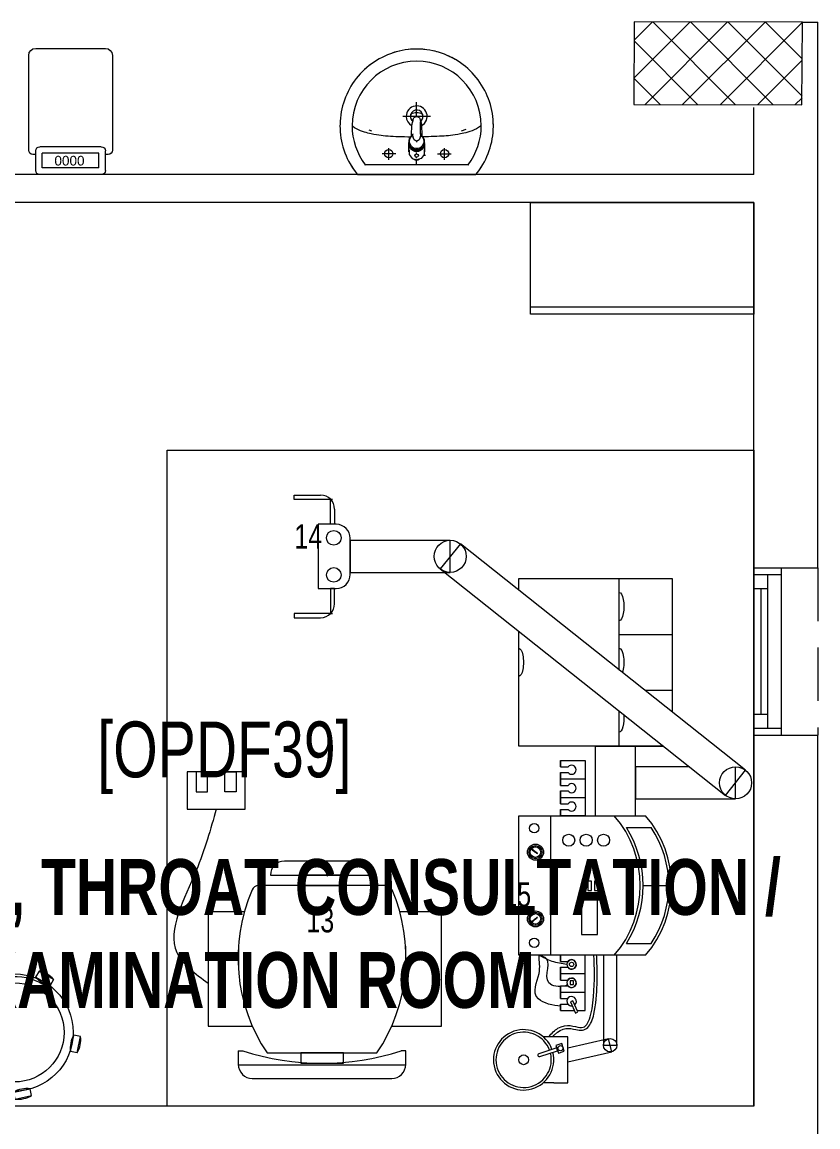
# Model space of a CAD drawing. Header units: millimetres. Extents: x -2143172 to 5255, y -610845 to 279739.
# Drawn here: x -1223015 to -1220161, y -29218 to -25258 of the extents above; entities that cross this region are included whole.
import ezdxf

# ---------------------------------------------------------------- set-up
doc = ezdxf.new("R2010")
doc.units = ezdxf.units.MM
doc.header["$LTSCALE"] = 30
doc.linetypes.add('HIDDEN', pattern=[9.525, 6.35, -3.175])
doc.linetypes.add('HIDDEN2', pattern=[0.1875, 0.125, -0.0625])
doc.layers.get('0').update_dxf_attribs({"lineweight": 5})
for name, color, linetype, lineweight in [('72_EGR_BASE_TEXT', 7, 'Continuous', 5), ('72_EGR_EQP_TAG', 142, 'Continuous', 5), ('Aluminum', 7, 'Continuous', 5), ('C-HYDR-CTCH', 6, 'Continuous', 5), ('Hatch', 252, 'Continuous', 5), ('LOADING', 163, 'Continuous', 5), ('P-SANR-FIXT', 6, 'Continuous', 18), ('P-SANR-FIXT-1', 6, 'Continuous', 13), ('Proj', 7, 'HIDDEN2', 5), ('Structure', 20, 'Continuous', 5), ('Walls', 32, 'Continuous', 5)]:
    doc.layers.add(name, color=color, linetype=linetype, lineweight=lineweight)
doc.styles.get("Standard").update_dxf_attribs({"font": ''})
doc.styles.add('X3G_ENTITY_257CFD', font='swisscl.ttf', dxfattribs={"height": 200})
doc.styles.add('X3G_ENTITY_9EC9', font='swisscl.ttf', dxfattribs={"height": 0.2})
doc.styles.add('X3G_ENTITY_9F38', font='swisscl.ttf', dxfattribs={"height": 0.2})
doc.styles.get('Standard').set_extended_font_data('@Arial Unicode MS')

# ---------------------------------------------------------------- blocks, each defined once
blk = doc.blocks.new('A$C47696aed')
at = {"layer": 'Hatch'}
h = blk.add_hatch(dxfattribs=at)
h.set_pattern_fill('ANSI37', color=256, scale=30)
h.paths.add_polyline_path([(50952.7, 21917.9), (50348.7, 21909.7), (50352.6, 21621.3), (50956.6, 21629.5)])
h.paths.add_polyline_path([(43791.9, 21910.1), (43208.4, 21904.7), (43188.5, 21613.3), (43772, 21618.7)])
h.paths.add_polyline_path([(29414.9, 21902.8), (28815.8, 21898.7), (28810.1, 21605.6), (29409.2, 21609.7)])
h.paths.add_polyline_path([(36600.2, 21904.9), (35999, 21897.4), (35990.7, 21611.8), (36591.9, 21619.3)])
h.paths.add_polyline_path([(22195.7, 21912), (21589.3, 21890.2), (21603.8, 21597.6), (22210.2, 21619.5)])
h.paths.add_polyline_path([(15459.1, 21901.7), (14237.2, 21925.6), (14230.7, 21629.5), (15452.7, 21605.5)])
h.paths.add_polyline_path([(15473.2, 14701.6), (14258.2, 14685.8), (14244.7, 14393.4), (15459.7, 14409.1)])
h.paths.add_polyline_path([(15447.1, 7508.4), (14244, 7492.4), (14238.3, 7199.4), (15441.4, 7215.3)])
h.paths.add_polyline_path([(15465.6, 309.7), (14269, 298.3), (14271.8, 3.8), (15468.5, 15.2)])
h.paths.add_polyline_path([(7830.6, 311.8), (7227.1, 308.1), (7237.7, 22.6), (7841.3, 26.3)])
h.paths.add_polyline_path([(7815.2, 7509.8), (7218.4, 7511.4), (7218.2, 7210.2), (7815.1, 7208.6)])
h.paths.add_polyline_path([(7825.1, 14699.4), (7205.8, 14700.6), (7195.2, 14397.6), (7814.5, 14396.4)])
h.paths.add_polyline_path([(7801.7, 21878.7), (7201.1, 21893.2), (7197.5, 21603.6), (7798.1, 21589.1)])
h.paths.add_polyline_path([(602.6, 21876.9), (0, 21899.6), (1.9, 21611.2), (604.5, 21588.5)])
h.paths.add_polyline_path([(610.4, 7498.6), (8.3, 7491.6), (11.7, 7200), (613.7, 7206.9)])
h.paths.add_polyline_path([(627.9, 303.9), (29.5, 302.9), (34.3, 2.3), (632.7, 3.3)])
h.paths.add_polyline_path([(22214.6, 317.2), (21608.9, 304.3), (21614.6, 3.1), (22220.3, 16)])
h.paths.add_polyline_path([(22208.1, 7509.7), (21613.7, 7492.1), (21615.8, 7195.5), (22210.2, 7213.1)])
h.paths.add_polyline_path([(22199.3, 14717.7), (21600.4, 14710), (21604.4, 14409.9), (22203.4, 14417.6)])
h.paths.add_polyline_path([(29399.7, 14702.4), (28797.7, 14707.1), (28802, 14415), (29403.9, 14410.3)])
h.paths.add_polyline_path([(29403.4, 7519.8), (28799.6, 7502.2), (28813, 7202.1), (29413.1, 7223.2)])
h.paths.add_polyline_path([(29419.5, 303.8), (28815.7, 310.4), (28813.3, 24.7), (29417.2, 18.1)])
h.paths.add_polyline_path([(36618, 314.2), (36020.7, 299.7), (36029.7, 0), (36627, 14.6)])
h.paths.add_polyline_path([(36610.7, 7502.6), (36009.5, 7504.5), (36010.6, 7207.3), (36611.9, 7205.4)])
h.paths.add_polyline_path([(36574.3, 14706.4), (35993.4, 14711.1), (36013.1, 14421.3), (36594, 14416.6)])
h.paths.add_polyline_path([(43777.6, 14705.7), (43180, 14719.4), (43182, 14427.5), (43779.6, 14413.8)])
h.paths.add_polyline_path([(43778.6, 7507.1), (43210.2, 7499.5), (43212, 7205.4), (43780.5, 7213)])
h.paths.add_polyline_path([(43815.7, 310), (43210.4, 307.3), (43211.8, 2.8), (43817, 5.4)])
h.paths.add_polyline_path([(50989.9, 309.5), (50401.9, 325.5), (50388.7, 18.3), (50976.7, 2.3)])
h.paths.add_polyline_path([(50974.1, 7508.9), (50370.9, 7510), (50368.9, 7213.4), (50972.2, 7212.3)])
at = {"layer": 'C-HYDR-CTCH', "color": 4, "flags": 128}
blk.add_lwpolyline([(50368.9, 7213.4), (50972.2, 7212.3), (50974.1, 7508.9), (50370.9, 7510), (50368.9, 7213.4)], dxfattribs=at)
blk = doc.blocks.new('FP_138-161_A_00_GFL_-0_080_Einreichung_Grundrisse_100')
at = {"layer": 'P-SANR-FIXT'}
blk.add_line((-0.0044, -0.0019), (-0.0045, -0.0021), dxfattribs=at)
at = {"layer": 'P-SANR-FIXT', "flags": 128}
blk.add_lwpolyline([(-0.0057, -0.0037), (-0.0058, -0.0039), (-0.006, -0.004)], dxfattribs=at)
blk = doc.blocks.new('FP_139-161_A_00_GFL_-0_080_Einreichung_Grundrisse_100')
at = {"layer": 'P-SANR-FIXT'}
blk.add_line((0.0045, -0.0022), (0.0044, -0.002), dxfattribs=at)
at = {"layer": 'P-SANR-FIXT', "flags": 128}
blk.add_lwpolyline([(0.006, -0.004), (0.0059, -0.0039), (0.0057, -0.0038)], dxfattribs=at)
blk = doc.blocks.new('IS_Ceraplus_B8204_BIM_BG _1_ - B8204AA - CERAPLUS single lever basin mixer with pop-up waste-V137-161_A_00_GFL_-0_080_Einreichung_Grundrisse_100')
at = {"layer": 'P-SANR-FIXT-1'}
h = blk.add_hatch(dxfattribs=at)
h.set_pattern_fill('FP_26', color=256, style=0, pattern_type=2)
h.set_pattern_definition([(225, (0.009, 0), (0.010607, -0.010607), []), (315, (0.009, 0), (0.010607, 0.010607), [])])
h.paths.add_polyline_path([(0.0056, -0.002), (0.0058, -0.0024), (0.0058, -0.0021)])
h.paths.add_polyline_path([(0.007, -0.0039), (0.0088, -0.0045), (0.0084, -0.0043)])
at = {"layer": 'LOADING'}
for p, q in [((-0.028, 0), (-0.028, -0.0281)), ((-0.0274, -0.0337), (-0.0271, -0.0392)), ((-0.0262, -0.0282), (-0.0263, -0.0287)), ((0.0263, -0.0287), (0.0262, -0.0282)), ((0.0262, -0.0293), (0.0263, -0.0287)), ((0.0271, -0.0392), (0.0274, -0.0337)), ((0.028, -0.0281), (0.028, 0)), ((-0.0137, -0.0512), (-0.0129, -0.0517)), ((0.0124, -0.052), (0.0133, -0.0515)), ((0.014, -0.0647), (0.0133, -0.1077)), ((0.0185, -0.0618), (0.019, -0.0539)), ((0.019, -0.0539), (0.0188, -0.0561))]:
    blk.add_line(p, q, dxfattribs=at)
at = {"layer": 'LOADING', "flags": 128}
for points in [[(-0.0272, -0.0069), (-0.0266, 0.009), (-0.0165, 0.0236), (0, 0.0291)], [(0.0272, -0.0069), (0.0266, 0.009), (0.0165, 0.0236), (0, 0.0291)], [(-0.0271, -0.0393), (-0.027, -0.0403), (-0.0269, -0.0414), (-0.0267, -0.0424), (-0.0265, -0.0434), (-0.0262, -0.0444), (-0.0259, -0.0454), (-0.0255, -0.0464), (-0.0252, -0.0474), (-0.0247, -0.0484), (-0.0243, -0.0493), (-0.0238, -0.0502), (-0.0232, -0.0511), (-0.0226, -0.052), (-0.022, -0.0529), (-0.0214, -0.0537), (-0.0207, -0.0545), (-0.0199, -0.0553), (-0.0192, -0.0561), (-0.0184, -0.0568), (-0.0176, -0.0575), (-0.0173, -0.0577)], [(-0.0176, -0.0568), (-0.0224, -0.0513), (-0.0254, -0.0448), (-0.0264, -0.0376), (-0.0253, -0.0305), (-0.0222, -0.024), (-0.0172, -0.0186), (-0.0109, -0.0147), (-0.0037, -0.0127), (0.0037, -0.0127), (0.0109, -0.0147), (0.0172, -0.0186), (0.0222, -0.024), (0.0253, -0.0305), (0.0264, -0.0376), (0.0254, -0.0448), (0.0224, -0.0513), (0.0176, -0.0568)], [(0.0173, -0.0577), (0.0181, -0.057), (0.0189, -0.0563), (0.0197, -0.0556), (0.0204, -0.0548), (0.0211, -0.054), (0.0218, -0.0532), (0.0224, -0.0523), (0.023, -0.0514), (0.0236, -0.0505), (0.0241, -0.0496), (0.0246, -0.0487), (0.025, -0.0477), (0.0254, -0.0467), (0.0258, -0.0458), (0.0261, -0.0448), (0.0264, -0.0437), (0.0266, -0.0427), (0.0268, -0.0417), (0.027, -0.0407), (0.0271, -0.0396), (0.0271, -0.0393)], [(-0.019, -0.0539), (-0.0185, -0.0615), (-0.0185, -0.0618)], [(-0.0181, -0.0728), (-0.0177, -0.083), (-0.0172, -0.0938)], [(-0.0162, -0.0579), (-0.0156, -0.058), (-0.0151, -0.0581), (-0.0146, -0.0583), (-0.0142, -0.0586), (-0.0139, -0.0588), (-0.0138, -0.0591)], [(-0.0138, -0.0591), (-0.0139, -0.0612), (-0.014, -0.0633)], [(0.0138, -0.0591), (0.0139, -0.0588), (0.0142, -0.0586), (0.0146, -0.0583), (0.0151, -0.0581), (0.0156, -0.058), (0.0162, -0.0579)], [(0.014, -0.0633), (0.0139, -0.0612), (0.0138, -0.0591)], [(0.0171, -0.0578), (0.0174, -0.0575), (0.0176, -0.0568)], [(0.0172, -0.0938), (0.0177, -0.083), (0.0181, -0.0728)], [(0.0184, -0.0651), (0.0184, -0.0652), (0.0184, -0.0652), (0.0184, -0.0652), (0.0184, -0.0654), (0.0184, -0.0655)], [(-0.0129, -0.1142), (-0.0124, -0.1161), (-0.0118, -0.1179), (-0.0109, -0.1197), (-0.0098, -0.1214), (-0.0084, -0.123), (-0.0067, -0.1244), (-0.0047, -0.1255), (-0.0025, -0.1263), (0, -0.1266)], [(0, -0.1266), (0.0025, -0.1263), (0.0047, -0.1255), (0.0067, -0.1244), (0.0084, -0.123), (0.0098, -0.1214), (0.0109, -0.1197), (0.0118, -0.1179), (0.0124, -0.1161), (0.0129, -0.1142)]]:
    blk.add_lwpolyline(points, dxfattribs=at)
at = {"layer": 'LOADING'}
for centre, radius, start, end in [((0, 0.0135), 0.00603, 0, 180), ((0, 0.0135), 0.00603, 180, 0), ((-0.009, 0), 0.005, 300, 315), ((0.009, 0), 0.005, 225, 240)]:
    blk.add_arc(centre, radius, start, end, dxfattribs=at)
for centre, major_axis, start_param, end_param in [((0, -0.0281), (-0.028, 0), 4.712389, 6.47291), ((0, -0.0321), (0.0275, 0), 3.141823, 3.202701), ((0, -0.0321), (0.0275, 0), 3.239313, 3.439417), ((0, -0.0281), (0.028, 0), 3.371221, 3.483334), ((0, -0.0287), (0.0267, 0), 1.570796, 3.036556), ((0, -0.0287), (0.0263, 0), 2.625648, 2.791756), ((0, -0.0287), (-0.0263, 0), 4.712389, 5.759587), ((0, -0.0281), (0.028, 0), 6.093357, 7.853982), ((0, -0.0287), (0.0267, 0), 0.105099, 1.570796), ((0, -0.0287), (0.0262, 0), 0.523599, 1.570796), ((0, -0.0287), (0.0262, 0), 0.349919, 0.515945), ((0, -0.0287), (0.0267, 0), 6.059374, 6.108652), ((0, -0.0321), (0.0275, 0), 5.985527, 6.185455), ((0, -0.0281), (0.028, 0), 5.94107, 6.05344), ((0, -0.0321), (0.0275, 0), 6.222066, 6.282955), ((0, -0.0312), (0.0248, 0), 4.111947, 4.191073), ((0, -0.0281), (0.028, 0), 4.202431, 4.259552), ((0, -0.0287), (0.0263, 0), 4.169225, 4.2325), ((0, -0.0281), (0.028, 0), 5.172057, 5.222265)]:
    blk.add_ellipse(centre, major_axis=major_axis, ratio=0.961262, start_param=start_param, end_param=end_param, dxfattribs=at)
for points, knots in [([(-0.0215, -0.0162), (-0.0216, -0.0163), (-0.0219, -0.0167), (-0.0227, -0.0177), (-0.0238, -0.0192), (-0.0249, -0.0211), (-0.0258, -0.0231), (-0.0266, -0.0253), (-0.0273, -0.0282), (-0.0275, -0.0305), (-0.0275, -0.0321)], [0.7859035, 0.7859035, 0.7859035, 0.7859035, 0.7916667, 0.8055556, 0.8333333, 0.8611111, 0.8888889, 0.9166667, 0.9444444, 1, 1, 1, 1]), ([(0.021, -0.0157), (0.0208, -0.0154), (0.0203, -0.0149), (0.0192, -0.0139), (0.0177, -0.0127), (0.0161, -0.0117), (0.0148, -0.0109), (0.0138, -0.0104), (0.0127, -0.0099), (0.0113, -0.0093), (0.0087, -0.0084), (0.0048, -0.0075), (0, -0.0071), (-0.0048, -0.0075), (-0.0087, -0.0084), (-0.0113, -0.0093), (-0.0127, -0.0099), (-0.0138, -0.0104), (-0.0148, -0.0109), (-0.0161, -0.0117), (-0.0177, -0.0127), (-0.0191, -0.0139), (-0.0202, -0.0149), (-0.0208, -0.0154), (-0.021, -0.0157)], [0.2222222, 0.2222222, 0.2222222, 0.2222222, 0.2361111, 0.25, 0.2777778, 0.3055556, 0.3194444, 0.3333333, 0.3472222, 0.3611111, 0.3888889, 0.4444444, 0.5, 0.5555556, 0.6111111, 0.6388889, 0.6527778, 0.6666667, 0.6805556, 0.6944444, 0.7222222, 0.75, 0.7638889, 0.7777778, 0.7777778, 0.7777778, 0.7777778]), ([(0, -0.0378), (-0.0005, -0.038), (-0.0012, -0.0384), (-0.0021, -0.0389), (-0.0028, -0.0393), (-0.0035, -0.0397), (-0.0042, -0.04), (-0.0049, -0.0405), (-0.0055, -0.0409), (-0.0061, -0.0414), (-0.0067, -0.0419), (-0.0072, -0.0424), (-0.0078, -0.0429), (-0.0083, -0.0435), (-0.0088, -0.0441), (-0.0092, -0.0446), (-0.0096, -0.0452), (-0.01, -0.0459), (-0.0103, -0.0466), (-0.0105, -0.0472), (-0.0107, -0.0477), (-0.0108, -0.0481), (-0.0109, -0.0484), (-0.0111, -0.0489), (-0.0114, -0.0497), (-0.0118, -0.0509), (-0.0122, -0.0521), (-0.0124, -0.053), (-0.0126, -0.0537), (-0.0128, -0.0544), (-0.0129, -0.0552), (-0.0131, -0.0559), (-0.0132, -0.0566), (-0.0134, -0.0572), (-0.0136, -0.0581), (-0.0137, -0.0587), (-0.0138, -0.0591)], [0, 0, 0, 0, 0.055556, 0.083333, 0.111111, 0.138889, 0.166667, 0.194444, 0.222222, 0.25, 0.277778, 0.305556, 0.333333, 0.361111, 0.388889, 0.416667, 0.444444, 0.472222, 0.5, 0.527778, 0.541667, 0.555556, 0.569444, 0.583333, 0.611111, 0.666667, 0.722222, 0.75, 0.777778, 0.805556, 0.833333, 0.861111, 0.888889, 0.916667, 0.944444, 1, 1, 1, 1]), ([(0, -0.0357), (-0.0006, -0.0357), (-0.0013, -0.0357), (-0.002, -0.0357), (-0.0022, -0.0357)], [0, 0, 0, 0, 0.1, 0.1298359, 0.1298359, 0.1298359, 0.1298359]), ([(0.0022, -0.0357), (0.002, -0.0357), (0.0013, -0.0357), (0.0006, -0.0357), (0, -0.0357)], [0.8701578, 0.8701578, 0.8701578, 0.8701578, 0.9, 1, 1, 1, 1]), ([(0.0138, -0.0591), (0.0137, -0.0587), (0.0136, -0.0581), (0.0134, -0.0572), (0.0132, -0.0566), (0.0131, -0.0559), (0.0129, -0.0552), (0.0128, -0.0544), (0.0126, -0.0537), (0.0124, -0.053), (0.0122, -0.0521), (0.0118, -0.0509), (0.0114, -0.0497), (0.0111, -0.0489), (0.0109, -0.0484), (0.0108, -0.0481), (0.0107, -0.0477), (0.0105, -0.0472), (0.0103, -0.0466), (0.01, -0.0459), (0.0096, -0.0452), (0.0092, -0.0446), (0.0088, -0.0441), (0.0083, -0.0435), (0.0078, -0.0429), (0.0072, -0.0424), (0.0067, -0.0419), (0.0061, -0.0414), (0.0055, -0.0409), (0.0049, -0.0405), (0.0042, -0.04), (0.0035, -0.0397), (0.0028, -0.0393), (0.0021, -0.0389), (0.0012, -0.0384), (0.0005, -0.038), (0, -0.0378)], [0, 0, 0, 0, 0.055556, 0.083333, 0.111111, 0.138889, 0.166667, 0.194444, 0.222222, 0.25, 0.277778, 0.333333, 0.388889, 0.416667, 0.430556, 0.444444, 0.458333, 0.472222, 0.5, 0.527778, 0.555556, 0.583333, 0.611111, 0.638889, 0.666667, 0.694444, 0.722222, 0.75, 0.777778, 0.805556, 0.833333, 0.861111, 0.888889, 0.916667, 0.944444, 1, 1, 1, 1]), ([(0.0275, -0.0321), (0.0275, -0.0305), (0.0273, -0.0282), (0.0266, -0.0253), (0.0258, -0.0231), (0.0249, -0.0211), (0.0238, -0.0192), (0.0227, -0.0177), (0.0219, -0.0167), (0.0216, -0.0163), (0.0215, -0.0162)], [0, 0, 0, 0, 0.0555556, 0.0833333, 0.1111111, 0.1388889, 0.1666667, 0.1944444, 0.2083333, 0.2142181, 0.2142181, 0.2142181, 0.2142181]), ([(-0.0188, -0.0538), (-0.0188, -0.0547), (-0.0186, -0.0582), (-0.0185, -0.0619), (-0.0184, -0.0646)], [0.6724021, 0.6724021, 0.6724021, 0.6724021, 0.75, 1, 1, 1, 1]), ([(-0.0162, -0.0579), (-0.0162, -0.0578), (-0.0163, -0.0578), (-0.0165, -0.0577), (-0.0166, -0.0575), (-0.0167, -0.0574), (-0.0169, -0.0573), (-0.017, -0.0572), (-0.0172, -0.0571), (-0.0173, -0.057), (-0.0175, -0.0569), (-0.0176, -0.0568)], [0, 0, 0, 0, 0.1, 0.2, 0.3, 0.4, 0.5, 0.6, 0.7, 0.8, 1, 1, 1, 1]), ([(-0.0148, -0.0587), (-0.015, -0.0586), (-0.0159, -0.0583), (-0.0167, -0.058), (-0.0172, -0.0578)], [0.8, 0.8, 0.8, 0.8, 0.85, 1, 1, 1, 1]), ([(0.0141, -0.0613), (0.0141, -0.0611), (0.0143, -0.0608), (0.0145, -0.0604), (0.0148, -0.06), (0.0151, -0.0596), (0.0153, -0.0594), (0.0155, -0.0592), (0.0156, -0.059), (0.0158, -0.0588), (0.016, -0.0587), (0.0163, -0.0585), (0.0165, -0.0583), (0.0166, -0.0582)], [0.3333333, 0.3333333, 0.3333333, 0.3333333, 0.4166667, 0.5, 0.5833333, 0.6666667, 0.7083333, 0.75, 0.7916667, 0.8333333, 0.875, 0.9166667, 1, 1, 1, 1]), ([(0.0176, -0.0568), (0.0175, -0.0569), (0.0173, -0.057), (0.0172, -0.0571), (0.017, -0.0572), (0.0169, -0.0573), (0.0167, -0.0574), (0.0166, -0.0575), (0.0165, -0.0577), (0.0163, -0.0578), (0.0162, -0.0578), (0.0162, -0.0579)], [0, 0, 0, 0, 0.2, 0.3, 0.4, 0.5, 0.6, 0.7, 0.8, 0.9, 1, 1, 1, 1]), ([(0.0184, -0.0646), (0.0185, -0.0619), (0.0186, -0.0582), (0.0188, -0.0547), (0.0188, -0.0538)], [0, 0, 0, 0, 0.25, 0.3275586, 0.3275586, 0.3275586, 0.3275586]), ([(-0.0131, -0.1116), (-0.0132, -0.1115), (-0.0135, -0.1109), (-0.0141, -0.1099), (-0.0147, -0.1086), (-0.0153, -0.1072), (-0.0159, -0.1053), (-0.0167, -0.1021), (-0.0171, -0.0992), (-0.0171, -0.0973)], [0.4856715, 0.4856715, 0.4856715, 0.4856715, 0.5, 0.55, 0.6, 0.65, 0.7, 0.8, 1, 1, 1, 1]), ([(-0.0132, -0.1091), (-0.0132, -0.1096), (-0.0132, -0.1103), (-0.0132, -0.1111), (-0.0132, -0.1115), (-0.0132, -0.1118), (-0.0131, -0.1122), (-0.0131, -0.1125), (-0.0131, -0.1128), (-0.0131, -0.1131), (-0.013, -0.1134), (-0.013, -0.1138), (-0.0129, -0.1141), (-0.0129, -0.1142)], [0.2, 0.2, 0.2, 0.2, 0.4, 0.5, 0.55, 0.6, 0.65, 0.7, 0.75, 0.8, 0.85, 0.9, 1, 1, 1, 1]), ([(0.0129, -0.1142), (0.0129, -0.1141), (0.013, -0.1138), (0.013, -0.1134), (0.0131, -0.1131), (0.0131, -0.1128), (0.0131, -0.1125), (0.0131, -0.1122), (0.0132, -0.1118), (0.0132, -0.1115), (0.0132, -0.1111), (0.0132, -0.1103), (0.0132, -0.1096), (0.0132, -0.1091)], [0, 0, 0, 0, 0.1, 0.15, 0.2, 0.25, 0.3, 0.35, 0.4, 0.45, 0.5, 0.6, 0.8, 0.8, 0.8, 0.8]), ([(0.0131, -0.1116), (0.0133, -0.1113), (0.0137, -0.1106), (0.0142, -0.1096), (0.0147, -0.1084), (0.0153, -0.1072), (0.0159, -0.1053), (0.0167, -0.1021), (0.0171, -0.0992), (0.0171, -0.0973)], [-0.5143371, -0.5143371, -0.5143371, -0.5143371, -0.475, -0.4375, -0.4, -0.35, -0.3, -0.2, 0, 0, 0, 0])]:
    blk.add_open_spline(points, degree=3, knots=knots, dxfattribs=at)
for points in [[(-0.0184, -0.0646), (-0.0183, -0.0659), (-0.0182, -0.0684), (-0.0181, -0.0709), (-0.0181, -0.0721)], [(-0.0172, -0.0578), (-0.0171, -0.0578), (-0.0169, -0.058), (-0.0167, -0.0581), (-0.0166, -0.0582)], [(-0.0162, -0.0579), (-0.0162, -0.0579), (-0.0164, -0.0581), (-0.0165, -0.0582), (-0.0166, -0.0583), (-0.0166, -0.0582), (-0.0166, -0.0582)], [(-0.0166, -0.0582), (-0.0163, -0.0585), (-0.0156, -0.059), (-0.0148, -0.0599), (-0.0142, -0.0609), (-0.0139, -0.0617), (-0.0138, -0.0621)], [(-0.014, -0.0633), (-0.014, -0.0633), (-0.014, -0.0633), (-0.014, -0.0633)], [(-0.014, -0.0646), (-0.014, -0.0644), (-0.014, -0.064), (-0.014, -0.0635), (-0.014, -0.0633)], [(0.014, -0.0633), (0.014, -0.0633), (0.014, -0.0633), (0.014, -0.0633)], [(0.014, -0.0633), (0.014, -0.0635), (0.014, -0.064), (0.014, -0.0644), (0.014, -0.0647)], [(0.0172, -0.0578), (0.0168, -0.0579), (0.0158, -0.0583), (0.0147, -0.0587), (0.0141, -0.059)], [(0.0166, -0.0582), (0.0166, -0.0582), (0.0166, -0.0583), (0.0165, -0.0582), (0.0164, -0.0581), (0.0162, -0.0579), (0.0162, -0.0579)], [(0.0166, -0.0582), (0.0167, -0.0582), (0.0168, -0.0581), (0.0169, -0.058), (0.0169, -0.058)], [(0.0169, -0.058), (0.017, -0.0579), (0.0171, -0.0579), (0.0171, -0.0578)], [(0.0181, -0.0721), (0.0181, -0.0709), (0.0182, -0.0684), (0.0183, -0.0659), (0.0184, -0.0646)], [(-0.0172, -0.0938), (-0.0172, -0.0944), (-0.0172, -0.0956), (-0.0171, -0.0967), (-0.0171, -0.0973)], [(0.0171, -0.0973), (0.0171, -0.0967), (0.0172, -0.0956), (0.0172, -0.0944), (0.0172, -0.0938)]]:
    blk.add_open_spline(points, degree=3, dxfattribs=at)
for name in ['FP_138-161_A_00_GFL_-0_080_Einreichung_Grundrisse_100', 'FP_139-161_A_00_GFL_-0_080_Einreichung_Grundrisse_100']:
    blk.add_blockref(name, (0, 0), dxfattribs=at)
blk = doc.blocks.new('_100_WB_KER_REN_55x45x18 - _100_WB_KER_REN_55x45x18-V63-161_A_00_GFL_-0_080_Einreichung_Grundrisse_100')
at = {"layer": 'LOADING'}
for p, q in [((-0.2075, 0.225), (-0.2075, 0.2227)), ((0.2074, 0.225), (-0.2074, 0.225)), ((0.2075, 0.2227), (0.2075, 0.225)), ((-0.1855, 0.1899), (0.1855, 0.1899)), ((-0.1, 0.172), (-0.1, 0.1303)), ((0, 0.1899), (0, 0.1724)), ((0, 0.1656), (0, 0.1628)), ((0.1, 0.172), (0.1, 0.1303)), ((-0.0744, 0.15), (-0.1234, 0.15)), ((-0.0259, 0.155), (-0.0315, 0.155)), ((0, 0.1509), (0, 0.1454)), ((0, 0.1422), (0, 0.1399)), ((0.026, 0.155), (0.0248, 0.155)), ((0.0744, 0.15), (0.1234, 0.15)), ((-0.1763, 0.0637), (-0.1598, 0.0692)), ((0.1605, 0.0691), (0.1707, 0.0656)), ((-0.05, 0.0161), (0.05, 0.0161)), ((0, 0.0168), (0, -0.0348))]:
    blk.add_line(p, q, dxfattribs=at)
at = {"layer": 'LOADING', "flags": 128}
for points in [[(-0.2121, 0.225), (-0.219, 0.2164), (-0.2254, 0.2075), (-0.2316, 0.1983), (-0.2373, 0.189), (-0.2427, 0.1794), (-0.2476, 0.1696), (-0.2522, 0.1596), (-0.2564, 0.1494), (-0.2602, 0.1391), (-0.2635, 0.1286), (-0.2665, 0.118), (-0.269, 0.1073), (-0.271, 0.0965), (-0.2727, 0.0856), (-0.2739, 0.0747), (-0.2747, 0.0637), (-0.275, 0.0527), (-0.275, 0.05)], [(0.275, 0.05), (0.2748, 0.061), (0.2741, 0.072), (0.273, 0.0829), (0.2715, 0.0938), (0.2695, 0.1046), (0.2671, 0.1154), (0.2643, 0.126), (0.261, 0.1365), (0.2574, 0.1469), (0.2533, 0.1571), (0.2488, 0.1671), (0.2439, 0.177), (0.2387, 0.1866), (0.233, 0.1961), (0.227, 0.2053), (0.2206, 0.2142), (0.2138, 0.2229), (0.2121, 0.225)], [(-0.275, 0.05), (-0.2748, 0.039), (-0.2741, 0.028), (-0.273, 0.0171), (-0.2715, 0.0062), (-0.2695, -0.0046), (-0.2671, -0.0154), (-0.2643, -0.026), (-0.261, -0.0365), (-0.2574, -0.0469), (-0.2533, -0.0571), (-0.2488, -0.0671), (-0.2439, -0.077), (-0.2387, -0.0866), (-0.233, -0.0961), (-0.227, -0.1053), (-0.2206, -0.1142), (-0.2138, -0.1229), (-0.2067, -0.1313), (-0.1993, -0.1395), (-0.1916, -0.1473), (-0.1836, -0.1548), (-0.1752, -0.162), (-0.1666, -0.1688), (-0.1577, -0.1753), (-0.1486, -0.1814), (-0.1392, -0.1872), (-0.1296, -0.1925), (-0.1198, -0.1975), (-0.1098, -0.2021), (-0.0996, -0.2063), (-0.0893, -0.2101), (-0.0788, -0.2135), (-0.0682, -0.2164), (-0.0575, -0.2189), (-0.0467, -0.221), (-0.0359, -0.2227), (-0.0249, -0.2239), (-0.014, -0.2246), (-0.003, -0.225), (0.008, -0.2249), (0.019, -0.2243), (0.03, -0.2234), (0.0409, -0.2219), (0.0517, -0.2201), (0.0625, -0.2178), (0.0731, -0.2151), (0.0837, -0.212), (0.0941, -0.2084), (0.1043, -0.2044), (0.1144, -0.2001), (0.1243, -0.1953), (0.1341, -0.1901), (0.1436, -0.1846), (0.1528, -0.1786), (0.1618, -0.1723), (0.1706, -0.1657), (0.1791, -0.1587), (0.1873, -0.1514), (0.1952, -0.1437), (0.2028, -0.1358), (0.21, -0.1275), (0.217, -0.119), (0.2236, -0.1101), (0.2298, -0.1011), (0.2356, -0.0918), (0.2411, -0.0822), (0.2462, -0.0725), (0.2509, -0.0625), (0.2552, -0.0524), (0.2591, -0.0421), (0.2626, -0.0317), (0.2656, -0.0211), (0.2683, -0.0104), (0.2705, 0.0003), (0.2722, 0.0112), (0.2736, 0.0221), (0.2745, 0.0331), (0.2749, 0.0441), (0.275, 0.05)]]:
    blk.add_lwpolyline(points, dxfattribs=at)
at = {"layer": 'LOADING'}
for centre in [(-0.1, 0.15), (0.1, 0.15)]:
    blk.add_circle(centre, 0.015, dxfattribs=at)
for centre, radius, start, end in [((0, 0.05), 0.275, 145.9324, 150.3591), ((0, 0.05), 0.275, 140.4788, 141.2381), ((0, 0.05), 0.275, 38.7619, 39.5212), ((0, 0.05), 0.275, 29.6409, 34.0676), ((0, 0.05), 0.2315, 142.8209, 180), ((0, 0.155), 0.0175, 54.0899, 125.9101), ((0, 0.155), 0.0175, 68.869, 83.8798), ((0, 0.05), 0.2315, 0, 37.1791), ((0, 0.155), 0.0175, 251.9463, 258.2346), ((0, 0.05), 0.275, 180, 183.6225), ((0, 0.05), 0.2315, 180, 0), ((0, 0.0161), 0.0375, 117.1305, 0), ((0, 0.0161), 0.0375, 0, 61.4146), ((0, 0.0161), 0.0225, 129.5025, 0), ((0, 0.0161), 0.0225, 180, 193.3417), ((0, 0.0161), 0.0225, 197.0466, 201.508), ((0, 0.0161), 0.0225, 156.725, 162.0134), ((0, 0.05), 0.047, 243.4433, 296.5567), ((0, 0.0161), 0.0225, 138.0808, 143.3939), ((0, 0.0161), 0.0225, 0, 51.4286), ((0, 0.0161), 0.0225, 36.616, 41.9265), ((0, 0.0161), 0.0225, 17.9887, 23.276), ((0, 0.0161), 0.0225, 338.492, 342.9534), ((0, 0.0161), 0.0225, 346.6583, 0), ((0, 0.05), 0.275, 307.6689, 312), ((0, 0.05), 0.275, 240, 245.6589), ((0, 0.05), 0.275, 252, 257.5535), ((0, 0.05), 0.275, 264, 276), ((0, 0.05), 0.275, 282.9241, 288)]:
    blk.add_arc(centre, radius, start, end, dxfattribs=at)
for points, knots in [([(-0.2074, 0.225), (-0.2078, 0.225), (-0.2086, 0.225), (-0.2095, 0.225), (-0.2102, 0.225), (-0.2106, 0.225), (-0.2109, 0.225), (-0.2111, 0.225), (-0.2114, 0.225), (-0.2116, 0.225), (-0.2118, 0.225), (-0.2119, 0.225), (-0.2119, 0.225)], [-1, -1, -1, -1, -0.8333333, -0.6666667, -0.5833333, -0.5, -0.4583333, -0.4166667, -0.3333333, -0.2916667, -0.25, -0.1666667, -0.1666667, -0.1666667, -0.1666667]), ([(0.2119, 0.225), (0.2119, 0.225), (0.2118, 0.225), (0.2116, 0.225), (0.2114, 0.225), (0.2111, 0.225), (0.2109, 0.225), (0.2106, 0.225), (0.2102, 0.225), (0.2095, 0.225), (0.2086, 0.225), (0.2078, 0.225), (0.2074, 0.225)], [-0.8333333, -0.8333333, -0.8333333, -0.8333333, -0.75, -0.7083333, -0.6666667, -0.5833333, -0.5416667, -0.5, -0.4166667, -0.3333333, -0.1666667, 0, 0, 0, 0]), ([(-0.0037, 0.1721), (-0.0046, 0.1719), (-0.0064, 0.1714), (-0.0081, 0.1705), (-0.009, 0.17)], [0.5653198, 0.5653198, 0.5653198, 0.5653198, 0.6111111, 0.6666667, 0.6666667, 0.6666667, 0.6666667]), ([(0.009, 0.17), (0.0086, 0.1703), (0.0077, 0.1708), (0.0059, 0.1715), (0.0046, 0.1719), (0.0037, 0.1721)], [0.3333333, 0.3333333, 0.3333333, 0.3333333, 0.3611111, 0.3888889, 0.4346482, 0.4346482, 0.4346482, 0.4346482]), ([(-0.2294, 0.0509), (-0.2103, 0.066), (-0.1431, 0.0839), (-0.1084, 0.0863), (-0.0496, 0.0893), (-0.0206, 0.0899)], [0.0392191, 0.0392191, 0.0392191, 0.0392191, 0.1715289, 0.4228457, 0.6475389, 0.6475389, 0.6475389, 0.6475389]), ([(0.0209, 0.0903), (0.0512, 0.0901), (0.1113, 0.0879), (0.1514, 0.0828), (0.2115, 0.0665), (0.2292, 0.052)], [0.7533082, 0.7533082, 0.7533082, 0.7533082, 0.9865548, 1.235629, 1.3638988, 1.3638988, 1.3638988, 1.3638988]), ([(-0.0141, 0.0337), (-0.0162, 0.0319), (-0.0207, 0.0267), (-0.0225, 0.02), (-0.0225, 0.0161)], [0.7144203, 0.7144203, 0.7144203, 0.7144203, 0.8333333, 1, 1, 1, 1]), ([(0.0225, 0.0161), (0.0225, 0.0187), (0.0216, 0.0239), (0.0182, 0.0298), (0.0152, 0.0327), (0.0141, 0.0337)], [0, 0, 0, 0, 0.1111111, 0.2222222, 0.285568, 0.285568, 0.285568, 0.285568])]:
    blk.add_open_spline(points, degree=3, knots=knots, dxfattribs=at)
for points in [[(-0.2075, 0.2227), (-0.2075, 0.2231), (-0.2075, 0.2235), (-0.2075, 0.2239)], [(0.2075, 0.2239), (0.2075, 0.2235), (0.2075, 0.2231), (0.2075, 0.2227)], [(-0.1852, 0.1899), (-0.1853, 0.1899), (-0.1854, 0.1899), (-0.1855, 0.1899)], [(-0.0009, 0.1725), (-0.0013, 0.1725), (-0.0018, 0.1724), (-0.0022, 0.1724)], [(0.0022, 0.1724), (0.0018, 0.1724), (0.0013, 0.1725), (0.0009, 0.1725)], [(0.1855, 0.1899), (0.1854, 0.1899), (0.1853, 0.1899), (0.1852, 0.1899)], [(-0.0225, 0.0161), (-0.0225, 0.0147), (-0.0222, 0.012), (-0.0215, 0.0093), (-0.021, 0.008)], [(0.021, 0.008), (0.0215, 0.0093), (0.0222, 0.012), (0.0225, 0.0147), (0.0225, 0.0161)]]:
    blk.add_open_spline(points, degree=3, dxfattribs=at)
at = {"layer": 'LOADING', "xscale": -1, "rotation": 5.088887490341627e-12}
blk.add_blockref('IS_Ceraplus_B8204_BIM_BG _1_ - B8204AA - CERAPLUS single lever basin mixer with pop-up waste-V137-161_A_00_GFL_-0_080_Einreichung_Grundrisse_100', (0, 0.1434), dxfattribs=at)
blk = doc.blocks.new('HF13461A-P')
at = {"layer": 'LOADING'}
for p, q in [((0.2579, 0.4503), (0.0379, 0.4503)), ((0.0229, 0.4353), (0.0229, 0.3653)), ((0.2493, 0.4266), (0.0466, 0.4266)), ((0.0466, 0.4266), (0.0466, 0.3739)), ((0.2493, 0.4266), (0.2493, 0.3739)), ((0.2729, 0.4353), (0.2729, 0.3653)), ((-0.0021, 0.3628), (-0.0021, 0.0228)), ((0.0229, 0.3778), (0.0129, 0.3778)), ((0.2493, 0.3739), (0.0466, 0.3739)), ((0.2829, 0.3778), (0.2729, 0.3778)), ((0.2979, 0.0228), (0.2979, 0.3628)), ((0.2579, 0.3503), (0.0379, 0.3503)), ((0.0229, -0.0022), (0.2729, -0.0022))]:
    blk.add_line(p, q, dxfattribs=at)
for centre, radius, start, end in [((0.0379, 0.4353), 0.015, 90, 180), ((0.2579, 0.4353), 0.015, 0, 90), ((0.0129, 0.3628), 0.015, 90, 180), ((0.0379, 0.3653), 0.015, 180, 270), ((0.2579, 0.3653), 0.015, 270, 0), ((0.2829, 0.3628), 0.015, 0, 90), ((0.0229, 0.0228), 0.025, 180, 270), ((0.2729, 0.0228), 0.025, 270, 0)]:
    blk.add_arc(centre, radius, start, end, dxfattribs=at)
blk.add_text('0000', height=0.03477, dxfattribs=at).set_placement((0.0901, 0.3829))
blk = doc.blocks.new('HF10037B-P')
at = {"color": 0}
for p, q in [((0.2459, 0.134), (0.1859, 0.134)), ((0.1859, 0.134), (0.1859, 0.109)), ((0.2459, 0.134), (0.2459, 0.109)), ((0.2459, 0.109), (0.1859, 0.109)), ((0, 0), (-0.0142, -0.0583)), ((0, 0), (0.0243, -0.0059)), ((0.0243, -0.0059), (0.01, -0.0642)), ((0.4069, -0.0417), (0.4165, -0.0387)), ((0.4071, -0.0094), (0.431, -0.0018)), ((0.4071, -0.0094), (0.4255, -0.0665)), ((0.431, -0.0018), (0.4493, -0.0589)), ((-0.0142, -0.0583), (0.01, -0.0642)), ((0.4255, -0.0665), (0.4493, -0.0589)), ((0.0524, -0.2725), (0.0674, -0.2525)), ((0.0524, -0.2725), (0.1004, -0.3085)), ((0.0674, -0.2525), (0.1154, -0.2885)), ((0.3125, -0.2897), (0.362, -0.2558)), ((0.3266, -0.3103), (0.3761, -0.2764)), ((0.3267, -0.268), (0.3323, -0.2763)), ((0.3761, -0.2764), (0.362, -0.2558)), ((0.1004, -0.3085), (0.1154, -0.2885)), ((0.3266, -0.3103), (0.3125, -0.2897))]:
    blk.add_line(p, q, dxfattribs=at)
for radius in [0.21, 0.1775]:
    blk.add_circle((0.2161, -0.1014), radius, dxfattribs=at)
for centre, radius, start, end in [((0.2159, 0.0465), 0.0925, 71.0754, 108.9246), ((0.2159, 0.1965), 0.0925, 251.0754, 288.9246), ((0.0779, -0.0499), 0.0925, 147.3419, 185.1912), ((-0.0678, -0.0143), 0.0925, 327.3419, 5.1912), ((0.4996, -0.0113), 0.0925, 178.8412, 216.6904), ((0.3568, -0.057), 0.0925, 358.8412, 36.6904), ((0.2161, -0.1014), 0.2, 303.6037, 17.3657), ((0.1289, -0.2205), 0.0925, 214.1875, 252.0368), ((0.0389, -0.3404), 0.0925, 34.1875, 72.0368), ((0.3867, -0.3449), 0.0925, 105.5121, 143.3614), ((0.3019, -0.2212), 0.0925, 285.5121, 323.3614)]:
    blk.add_arc(centre, radius, start, end, dxfattribs=at)
blk = doc.blocks.new('GF21027-P')
at = {"color": 0}
for p, q in [((0.4, 0.4), (-0.4, 0.4)), ((-0.4, 0.4), (-0.4, 0)), ((0.4, 0), (0.4, 0.4)), ((-0.4, 0.025), (0.4, 0.025)), ((-0.4, 0), (0.4, 0))]:
    blk.add_line(p, q, dxfattribs=at)
blk = doc.blocks.new('ENT station')
at = {"layer": 'LOADING'}
for p, q in [((-664874.9, -398095.4), (-664874.9, -398080.1)), ((-664874.9, -398080.1), (-664780.5, -398080.1)), ((-664737.7, -398095.4), (-664874.9, -398095.4)), ((-664745, -398184.9), (-664745, -398095.4)), ((-664745, -398095.4), (-664737.7, -398095.4)), ((-664737.7, -398095.4), (-664737.7, -398095.4)), ((-664730.5, -398130.1), (-664730.5, -398184.9)), ((-664724.6, -398184.9), (-664789.5, -398184.9)), ((-664789.5, -398184.9), (-664789.5, -398414.8)), ((-664730.5, -398184.9), (-664745, -398184.9)), ((-664674.6, -398364.8), (-664674.6, -398234.9)), ((-664315.6, -398242.4), (-664674.6, -398242.4)), ((-664674.6, -398242.4), (-664674.6, -398357.3)), ((-664279.2, -398255.4), (-664352.1, -398344.2)), ((-664315.6, -398357.3), (-664315.6, -398242.4)), ((-663256.8, -399066.6), (-664279.2, -398255.4)), ((-664352.1, -398344.2), (-663328.2, -399156.7)), ((-664674.6, -398357.3), (-664315.6, -398357.3)), ((-664070.1, -398421.3), (-664070.1, -398379.7)), ((-664070.1, -398379.7), (-663520.1, -398379.7)), ((-663709.8, -398707.2), (-663709.8, -398379.7)), ((-663709.8, -398579.7), (-663709.8, -398379.7)), ((-663520.1, -398379.7), (-663520.1, -398857.7)), ((-664789.5, -398414.8), (-664724.6, -398414.8)), ((-664730.5, -398414.8), (-664745, -398414.8)), ((-664745, -398414.8), (-664745, -398504.2)), ((-664730.5, -398469.6), (-664730.5, -398414.8)), ((-664737.7, -398504.2), (-664874.9, -398504.2)), ((-664874.9, -398504.2), (-664874.9, -398519.6)), ((-664745, -398504.2), (-664737.7, -398504.2)), ((-664737.7, -398504.2), (-664737.7, -398504.2)), ((-664874.9, -398519.6), (-664780.5, -398519.6)), ((-664070.1, -398979.7), (-664070.1, -398568)), ((-663709.8, -398579.7), (-663520.1, -398579.7)), ((-663709.8, -398707.2), (-663709.8, -398579.7)), ((-663618.3, -398779.7), (-663520.1, -398779.7)), ((-663709.8, -398979.7), (-663709.8, -398853.9)), ((-663709.8, -398979.7), (-663709.8, -398853.9)), ((-663551.2, -398979.7), (-664070.1, -398979.7)), ((-663795.1, -399229.7), (-663795.1, -398979.7)), ((-663795.1, -398979.7), (-663551.2, -398979.7)), ((-663651.5, -399229.7), (-663651.5, -398979.7)), ((-663920.4, -399054.7), (-663920.4, -399031.7)), ((-663920.4, -399031.7), (-663831.4, -399031.7)), ((-663920.4, -399031.7), (-663920.4, -399054.7)), ((-663920.4, -399054.7), (-663893.3, -399054.7)), ((-663831.4, -399031.7), (-663831.4, -399229.7)), ((-663457.3, -399054.2), (-663651.5, -399054.2)), ((-663651.5, -399054.2), (-663651.5, -399169.1)), ((-663292.5, -399169.1), (-663292.5, -399054.2)), ((-665051.2, -399072.1), (-665259.2, -399072.1)), ((-665259.2, -399072.1), (-665259.2, -399205.7)), ((-665186.2, -399072.1), (-665227, -399072.1)), ((-665227, -399072.1), (-665227, -399143.9)), ((-665186.2, -399143.9), (-665186.2, -399072.1)), ((-665124.3, -399143.9), (-665124.3, -399072.1)), ((-665124.3, -399072.1), (-665083.4, -399072.1)), ((-665083.4, -399072.1), (-665083.4, -399143.9)), ((-665051.2, -399205.7), (-665051.2, -399072.1)), ((-663920.4, -399120.7), (-663920.4, -399074.7)), ((-663920.4, -399074.7), (-663920.4, -399097.7)), ((-663920.4, -399074.7), (-663893.3, -399074.7)), ((-663920.4, -399097.7), (-663831.4, -399097.7)), ((-663920.4, -399097.7), (-663920.4, -399120.7)), ((-663328.2, -399156.7), (-663256.8, -399066.6)), ((-663920.4, -399120.7), (-663893.3, -399120.7)), ((-665227, -399143.9), (-665186.2, -399143.9)), ((-665083.4, -399143.9), (-665124.3, -399143.9)), ((-663920.4, -399186.7), (-663920.4, -399140.7)), ((-663920.4, -399140.7), (-663920.4, -399163.7)), ((-663920.4, -399140.7), (-663893.3, -399140.7)), ((-663920.4, -399163.7), (-663831.4, -399163.7)), ((-663920.4, -399163.7), (-663920.4, -399186.7)), ((-663651.5, -399169.1), (-663292.5, -399169.1)), ((-665259.2, -399205.7), (-665051.2, -399205.7)), ((-663920.4, -399186.7), (-663893.3, -399186.7)), ((-663920.4, -399229.7), (-663920.4, -399206.7)), ((-663920.4, -399206.7), (-663920.4, -399229.7)), ((-663920.4, -399206.7), (-663893.3, -399206.7)), ((-664070.1, -399729.7), (-664070.1, -399229.7)), ((-664070.1, -399229.7), (-663615.1, -399229.7)), ((-663955.1, -399729.7), (-663955.1, -399229.7)), ((-663831.4, -399229.7), (-663920.4, -399229.7)), ((-663683.9, -399271.8), (-663595.5, -399271.8)), ((-664010, -399341.2), (-664010, -399336.2)), ((-664010, -399341.2), (-664010, -399336.2)), ((-664033.8, -399360.1), (-664028.8, -399360.1)), ((-664023.4, -399346.9), (-664027, -399343.4)), ((-664023.4, -399373.3), (-664027, -399376.8)), ((-664011, -399359.3), (-664023.9, -399348.5)), ((-664023.9, -399348.5), (-664019.4, -399350.3)), ((-664023.9, -399348.5), (-664021.3, -399352.7)), ((-664021.3, -399352.7), (-664011.1, -399359.4)), ((-664019.4, -399350.3), (-664010.9, -399359.2)), ((-664005.5, -399364.9), (-664009.2, -399361)), ((-664003.3, -399365.6), (-664009.1, -399360.9)), ((-664004.5, -399363.6), (-664009, -399360.7)), ((-664003.3, -399365.6), (-664005.5, -399364.9)), ((-664003.3, -399365.6), (-664004.5, -399363.6)), ((-663996.6, -399346.9), (-663993, -399343.4)), ((-663996.6, -399373.3), (-663993, -399376.8)), ((-663986.2, -399360.1), (-663991.2, -399360.1)), ((-664654.3, -399392.2), (-664910.6, -399392.2)), ((-664010, -399383.9), (-664010, -399378.9)), ((-664010, -399383.9), (-664010, -399378.9)), ((-664960.6, -399442.2), (-664960.6, -399443.2)), ((-664960.6, -399443.2), (-664604.3, -399443.2)), ((-664699, -399443.2), (-664852, -399443.2)), ((-664852, -399443.2), (-664852, -399480.1)), ((-664699, -399480.1), (-664699, -399443.2)), ((-664604.3, -399443.2), (-664604.3, -399442.2)), ((-664547.4, -399480.1), (-665003.6, -399480.1)), ((-664852, -399480.1), (-664699, -399480.1)), ((-663808.7, -399463.9), (-663821.9, -399463.9)), ((-663821.9, -399463.9), (-663821.9, -399497.1)), ((-663808.7, -399497.1), (-663808.7, -399463.9)), ((-663785.4, -399463.9), (-663798.7, -399463.9)), ((-663798.7, -399463.9), (-663798.7, -399497.1)), ((-663785.4, -399497.1), (-663785.4, -399463.9)), ((-663624.3, -399479.7), (-663532, -399479.7)), ((-663787.1, -399527.1), (-663845.2, -399527.1)), ((-663845.2, -399527.1), (-663845.2, -399655)), ((-663821.9, -399497.1), (-663808.7, -399497.1)), ((-663798.7, -399497.1), (-663785.4, -399497.1)), ((-663787.1, -399655), (-663787.1, -399527.1)), ((-665054.4, -399573.6), (-665183.3, -399573.6)), ((-665183.3, -399573.6), (-665183.3, -399983.4)), ((-664347, -399573.6), (-664496.7, -399573.6)), ((-664347, -399983.4), (-664347, -399573.6)), ((-664033.8, -399599.4), (-664028.8, -399599.4)), ((-664023.4, -399586.2), (-664027, -399582.7)), ((-664023.4, -399612.6), (-664027, -399616.1)), ((-664011, -399600.2), (-664023.9, -399611)), ((-664023.9, -399611), (-664021.3, -399606.8)), ((-664023.9, -399611), (-664019.4, -399609.2)), ((-664021.3, -399606.8), (-664011.1, -399600.1)), ((-664019.4, -399609.2), (-664010.9, -399600.3)), ((-664010, -399575.6), (-664010, -399580.6)), ((-664010, -399575.6), (-664010, -399580.6)), ((-664005.5, -399594.6), (-664009.2, -399598.5)), ((-664003.3, -399593.9), (-664009.1, -399598.6)), ((-664004.5, -399595.9), (-664009, -399598.8)), ((-664003.3, -399593.9), (-664005.5, -399594.6)), ((-664003.3, -399593.9), (-664004.5, -399595.9)), ((-663996.6, -399586.2), (-663993, -399582.7)), ((-663996.6, -399612.6), (-663993, -399616.1)), ((-663986.2, -399599.4), (-663991.2, -399599.4)), ((-664010, -399618.3), (-664010, -399623.3)), ((-664010, -399618.3), (-664010, -399623.3)), ((-663845.2, -399655), (-663787.1, -399655)), ((-663683.9, -399687.7), (-663595.5, -399687.7)), ((-665075.5, -399696.6), (-665075.5, -399780.1)), ((-664475.5, -399780.1), (-664475.5, -399696.6)), ((-663615.1, -399729.7), (-664070.1, -399729.7)), ((-663831.4, -399729.7), (-663920.4, -399729.7)), ((-663920.4, -399729.7), (-663920.4, -399752.7)), ((-663920.4, -399752.7), (-663920.4, -399729.7)), ((-663831.4, -399927.8), (-663831.4, -399729.7)), ((-663766.2, -399729.7), (-663766.2, -400052.2)), ((-663718.1, -400052.2), (-663718.1, -399729.7)), ((-663920.4, -399752.7), (-663893.3, -399752.7)), ((-663920.4, -399772.7), (-663920.4, -399818.8)), ((-663920.4, -399795.7), (-663920.4, -399772.7)), ((-663920.4, -399772.7), (-663893.3, -399772.7)), ((-663920.4, -399795.7), (-663831.4, -399795.7)), ((-663920.4, -399818.8), (-663920.4, -399795.7)), ((-663920.4, -399818.8), (-663893.3, -399818.8)), ((-663920.4, -399838.8), (-663920.4, -399884.8)), ((-663920.4, -399861.8), (-663920.4, -399838.8)), ((-663920.4, -399838.8), (-663893.3, -399838.8)), ((-663873.7, -399821.4), (-663885.8, -399821.4)), ((-663885.8, -399821.4), (-663885.8, -399834.6)), ((-663885.8, -399834.6), (-663873.7, -399834.6)), ((-663873.7, -399834.6), (-663873.7, -399821.4)), ((-663920.4, -399861.8), (-663831.4, -399861.8)), ((-663920.4, -399884.8), (-663920.4, -399861.8)), ((-663920.4, -399884.8), (-663893.3, -399884.8)), ((-663920.4, -399904.8), (-663920.4, -399927.8)), ((-663920.4, -399927.8), (-663920.4, -399904.8)), ((-663920.4, -399904.8), (-663893.3, -399904.8)), ((-663920.4, -399927.8), (-663871.1, -399927.8)), ((-663875.7, -399892.7), (-663885, -399896.8)), ((-663885, -399896.8), (-663867, -399936.9)), ((-663857.7, -399932.8), (-663875.7, -399892.7)), ((-663859.9, -399927.8), (-663831.4, -399927.8)), ((-663867, -399936.9), (-663857.7, -399932.8)), ((-665183.3, -399983.4), (-665025.7, -399983.4)), ((-664525.3, -399983.4), (-664347, -399983.4)), ((-663944.3, -400022), (-663982.7, -400022)), ((-663894.5, -400022), (-663944.3, -400022)), ((-663915.6, -400046.1), (-663936.6, -400052.9)), ((-663906.6, -400073.8), (-663915.6, -400046.1)), ((-663894.5, -400187.3), (-663894.5, -400022)), ((-663747.6, -400028.8), (-663894.5, -400062.7)), ((-663736.7, -400075.7), (-663747.6, -400028.8)), ((-665075.7, -400072.6), (-665075.7, -400121.3)), ((-665075.7, -400072.6), (-665059.7, -400072.6)), ((-664972.6, -400080.1), (-664578.4, -400080.1)), ((-664699, -400080.1), (-664852, -400080.1)), ((-664852, -400080.1), (-664852, -400117)), ((-664699, -400117), (-664699, -400080.1)), ((-664475.3, -400072.6), (-664491.3, -400072.6)), ((-664475.3, -400121.3), (-664475.3, -400072.6)), ((-663933.8, -400061.7), (-663998.1, -400082.6)), ((-663994.8, -400092.7), (-663930.5, -400071.9)), ((-663936.6, -400052.9), (-663927.6, -400080.7)), ((-663930.5, -400071.9), (-663933.8, -400061.7)), ((-663927.6, -400080.7), (-663906.6, -400073.8)), ((-663894.5, -400112.1), (-663736.7, -400075.7)), ((-663766.2, -400052.2), (-663718.1, -400052.2)), ((-665075.7, -400122), (-664475.3, -400122)), ((-664852, -400117), (-664699, -400117)), ((-665025.7, -400171.3), (-664525.3, -400171.3)), ((-663944.3, -400187.3), (-663982.7, -400187.3)), ((-663944.3, -400187.3), (-663894.5, -400187.3))]:
    blk.add_line(p, q, dxfattribs=at)
at = {"layer": 'LOADING', "color": 8, "linetype": 'HIDDEN', "ltscale": 250}
blk.add_lwpolyline([(-663227.3, -397919.4), (-663227.3, -400271.3), (-665331.2, -400271.3), (-665331.2, -397919.4)], close=True, dxfattribs=at)
at = {"layer": 'LOADING'}
for centre, radius in [((-664733.2, -398233.4), 26.3), ((-664315.6, -398299.8), 57.5), ((-664733.2, -398366.2), 26.3), ((-663292.5, -399111.7), 57.5), ((-664014.6, -399274.5), 16.6), ((-663890.8, -399317.5), 21.6), ((-663828.4, -399317.5), 21.6), ((-663765.9, -399317.5), 21.6), ((-664010, -399360.1), 28.8), ((-664010, -399360.1), 23.8), ((-664010, -399360.1), 18.8), ((-664010, -399360.1), 1.24), ((-664010, -399360.1), 1.24), ((-664010, -399599.4), 28.8), ((-664010, -399599.4), 23.8), ((-664010, -399599.4), 18.8), ((-664010, -399599.4), 1.24), ((-664010, -399599.4), 1.24), ((-664014.6, -399685), 16.6), ((-663880.4, -399762.7), 7.82), ((-663742.2, -400052.2), 24.1), ((-663742.2, -400052.2), 24.1), ((-664052.5, -400104.6), 17.5), ((-663920.6, -400063), 9.25)]:
    blk.add_circle(centre, radius, dxfattribs=at)
for centre, radius, start, end in [((-664780.5, -398130.1), 50, 0, 90), ((-664724.6, -398234.9), 50, 0, 90), ((-664724.6, -398364.8), 50, 270, 0), ((-664780.5, -398469.6), 50, 270, 0), ((-663880.4, -399064.7), 16.3, 217.727, 142.273), ((-663880.4, -399130.7), 16.3, 217.727, 142.273), ((-663880.4, -399196.7), 16.3, 217.727, 142.273), ((-664016.7, -399479.7), 382.4, 319.1751, 40.8249), ((-663904.4, -399479.7), 382.4, 319.1751, 40.8249), ((-664016.7, -399479.7), 392.4, 327.9999, 32.0001), ((-663904.4, -399479.7), 372.4, 326.0561, 33.9439), ((-664910.6, -399442.2), 50, 90, 180), ((-664654.3, -399442.2), 50, 0, 90), ((-664465.1, -399738.3), 611.8, 156.5793, 213.9579), ((-665003.6, -399505.1), 25, 90, 156.5793), ((-665085.9, -399738.3), 611.8, 326.0421, 23.4207), ((-664547.4, -399505.1), 25, 23.4207, 90), ((-663880.4, -399762.7), 17.2, 311.3679, 277.0514), ((-663880.4, -399762.7), 16.3, 217.727, 142.273), ((-663880.4, -399828.8), 17.2, 311.3679, 277.0514), ((-663880.4, -399828.8), 16.3, 217.727, 142.273), ((-663880.4, -399894.8), 17.2, 311.3679, 277.0514), ((-663880.4, -399894.8), 16.3, 217.727, 276.0827), ((-664052.5, -400104.6), 108.2, 20.2012, 14.5392), ((-664052.5, -400104.6), 99.2, 20.402, 14.2256), ((-664775.5, -399184.4), 932.5, 252.2567, 287.7433), ((-663996.4, -400087.7), 5.34, 107.9897, 287.9897), ((-665025.7, -400121.3), 50, 180, 270), ((-664525.3, -400121.3), 50, 270, 0)]:
    blk.add_arc(centre, radius, start, end, dxfattribs=at)
at = {"layer": 'LOADING', "extrusion": (0, 0, -1)}
for centre, start_param, end_param in [((-663709.8, -398479.7), 0, 3.141593), ((-664070.1, -398679.7), 0, 3.141593), ((-663709.8, -398679.7), 0, 2.380645), ((-663709.8, -398879.7), 1.314296, 3.141593)]:
    blk.add_ellipse(centre, major_axis=(0, 50.7), ratio=0.333332, start_param=start_param, end_param=end_param, dxfattribs=at)
at = {"layer": 'LOADING'}
for points, knots in [([(-665155.2, -399205.7), (-665174.9, -399277.4), (-665220.1, -399441.7), (-665365.7, -399697), (-665230.1, -399796.1), (-665183.3, -399830.3)], [0, 0, 0, 0, 0.2328437, 0.5330093, 0.6912014, 0.6912014, 0.6912014, 0.6912014]), ([(-663920.4, -399911.9), (-663945.4, -399911.6), (-664039.9, -399885.4), (-663987.1, -399801.2), (-663996.6, -399751.5), (-663997.1, -399729.7)], [0.0432729, 0.0432729, 0.0432729, 0.0432729, 0.1023316, 0.1931304, 0.2585477, 0.2585477, 0.2585477, 0.2585477]), ([(-663920.4, -399841.9), (-663931.1, -399842.1), (-663996.8, -399833.4), (-663940.9, -399746), (-663986.3, -399732.9), (-663997.1, -399729.7)], [0.0329912, 0.0329912, 0.0329912, 0.0329912, 0.0543483, 0.1505593, 0.180495, 0.180495, 0.180495, 0.180495]), ([(-663897.6, -399762.7), (-663915.5, -399760.2), (-663950.7, -399755.1), (-663981.8, -399738.1), (-663997.1, -399729.7)], [0, 0, 0, 0, 0.0539016, 0.1055574, 0.1055574, 0.1055574, 0.1055574]), ([(-663962.9, -400022), (-663952.1, -400009.9), (-663940.6, -399998.2), (-663898.1, -399972.5), (-663869.3, -399986.5), (-663833.8, -399990.9), (-663824.6, -399980.5), (-663808.5, -399937.5), (-663804.3, -399907.3), (-663796.9, -399818.3), (-663798.9, -399773.8), (-663800.7, -399730)], [0.048018, 0.048018, 0.048018, 0.048018, 0.0744053, 0.0744053, 0.1474121, 0.1474121, 0.2165982, 0.2165982, 0.2857843, 0.2857843, 0.4321683, 0.4321683, 0.4321683, 0.4321683]), ([(-663949.3, -400022), (-663947, -400019.5), (-663944.6, -400017.1), (-663913.4, -399986.1), (-663887.9, -399991), (-663849.3, -399999.9), (-663833.3, -399999.7), (-663811.9, -399978), (-663805.4, -399960.6), (-663792.8, -399906.6), (-663790.4, -399866.5), (-663788.2, -399802.2), (-663788.9, -399774.8), (-663790.2, -399742.1), (-663790.5, -399735.8), (-663790.7, -399729.5)], [0.0525518, 0.0525518, 0.0525518, 0.0525518, 0.0586331, 0.0586331, 0.1331523, 0.1331523, 0.1849884, 0.1849884, 0.2368244, 0.2368244, 0.3240068, 0.3240068, 0.4111891, 0.4111891, 0.4321683, 0.4321683, 0.4321683, 0.4321683])]:
    blk.add_open_spline(points, degree=3, knots=knots, dxfattribs=at)
for points in [[(-663896.3, -399835.4), (-663897.2, -399836.7), (-663898.8, -399837.8), (-663901.1, -399838.8)], [(-663895.5, -399903), (-663895.6, -399903.6), (-663895.8, -399904.2), (-663896.1, -399904.8)]]:
    blk.add_open_spline(points, degree=3, dxfattribs=at)

msp = doc.modelspace()

# ---------------------------------------------------------------- linework, layer by layer
at = {"layer": 'Aluminum'}
for p, q in [((-1220390.9, -27814.7), (-1220390.9, -27214.7)), ((-1220290.9, -27239.7), (-1220390.9, -27239.7)), ((-1220340.9, -27789.7), (-1220340.9, -27239.7)), ((-1220290.9, -27814.7), (-1220290.9, -27214.7)), ((-1220340.9, -27289.7), (-1220390.9, -27289.7)), ((-1220365.9, -27289.7), (-1220365.9, -27739.7)), ((-1220340.9, -27739.7), (-1220390.9, -27739.7)), ((-1220290.9, -27789.7), (-1220390.9, -27789.7))]:
    msp.add_line(p, q, dxfattribs=at)
at = {"layer": 'Proj', "linetype": 'HIDDEN'}
msp.add_line((-1220160.9, -27214.7), (-1220160.9, -27814.7), dxfattribs=at)
at = {"layer": 'Walls'}
for p, q in [((-1220216.1, -25258.1, 0), (-1220160.9, -25258.1)), ((-1220160.9, -27214.7), (-1220160.9, -25258.1)), ((-1220390.9, -25804.7), (-1220390.9, -25564.7)), ((-1220390.9, -25804.7), (-1224590.9, -25804.7)), ((-1220390.9, -25904.7), (-1224590.9, -25904.7)), ((-1220390.9, -27214.7), (-1220390.9, -25904.7)), ((-1220390.9, -27214.7), (-1220160.9, -27214.7)), ((-1220390.9, -29144.7), (-1220390.9, -27814.7)), ((-1220390.9, -27814.7), (-1220160.9, -27814.7)), ((-1220160.9, -29764.7), (-1220160.9, -27814.7)), ((-1220390.9, -29144.7), (-1224590.9, -29144.7))]:
    msp.add_line(p, q, dxfattribs=at)

# ---------------------------------------------------------------- block references
at = {"layer": 'LOADING', "lineweight": 0, "xscale": -1000, "yscale": 1000, "zscale": 1000, "rotation": 180}
msp.add_blockref('HF13461A-P', (-1222988.8, -25354.4, -0.1), dxfattribs=at)
at = {"layer": 'LOADING', "xscale": 1000, "yscale": 1000, "zscale": 1000, "rotation": 180}
msp.add_blockref('_100_WB_KER_REN_55x45x18 - _100_WB_KER_REN_55x45x18-V63-161_A_00_GFL_-0_080_Einreichung_Grundrisse_100', (-1221599.7, -25579.7, -0.1), dxfattribs=at)
at = {"layer": 'LOADING', "color": 1, "xscale": -1000, "yscale": 1000, "zscale": 1000, "rotation": 359.9999999790884}
msp.add_blockref('GF21027-P', (-1220790.9, -26304.7, -0.1), dxfattribs=at)
at = {"layer": 'LOADING'}
msp.add_blockref('ENT station', (-557163.6, 371126.6, -0.1), dxfattribs=at)
at = {"layer": 'LOADING', "extrusion": (-1.16581e-09, 2.75759e-10, -1), "xscale": -999.9999999999995, "yscale": 999.9999999999995, "zscale": 999.9999999999995, "rotation": 244.2186874640738}
msp.add_blockref('HF10037B-P', (1223039.1, -29118.6, 0), dxfattribs=at)
at = {"layer": 'Structure', "color": 3}
msp.add_blockref('A$C47696aed', (-1271190.2, -32767, 0), dxfattribs=at)

# ---------------------------------------------------------------- texts
at = {"layer": '72_EGR_BASE_TEXT', "insert": (-1222289.1, -27765.3, 0), "char_height": 200, "attachment_point": 2, "style": 'X3G_ENTITY_9F38'}
msp.add_mtext('[OPDF39]', dxfattribs=at)
at = {"layer": '72_EGR_BASE_TEXT', "insert": (-1222241.2, -28258.5, 0), "char_height": 200, "width": 4223.97, "attachment_point": 2, "style": 'X3G_ENTITY_9EC9'}
msp.add_mtext('{\\fSwis721 LtCn BT|b1|i0|c0|p34;EAR, NOSE, THROAT CONSULTATION / EXAMINATION ROOM}', dxfattribs=at)
at = {"layer": '72_EGR_EQP_TAG', "char_height": 87.47, "attachment_point": 2, "style": 'X3G_ENTITY_257CFD'}
for s, insert in [('14', (-1221988.3, -27057.8, -0.1)), ('15', (-1221239.1, -28341.9, -0.1)), ('13', (-1221945.3, -28433.6, -0.1))]:
    msp.add_mtext(s, dxfattribs=dict(at, insert=insert))

doc.saveas('drawing.dxf')
